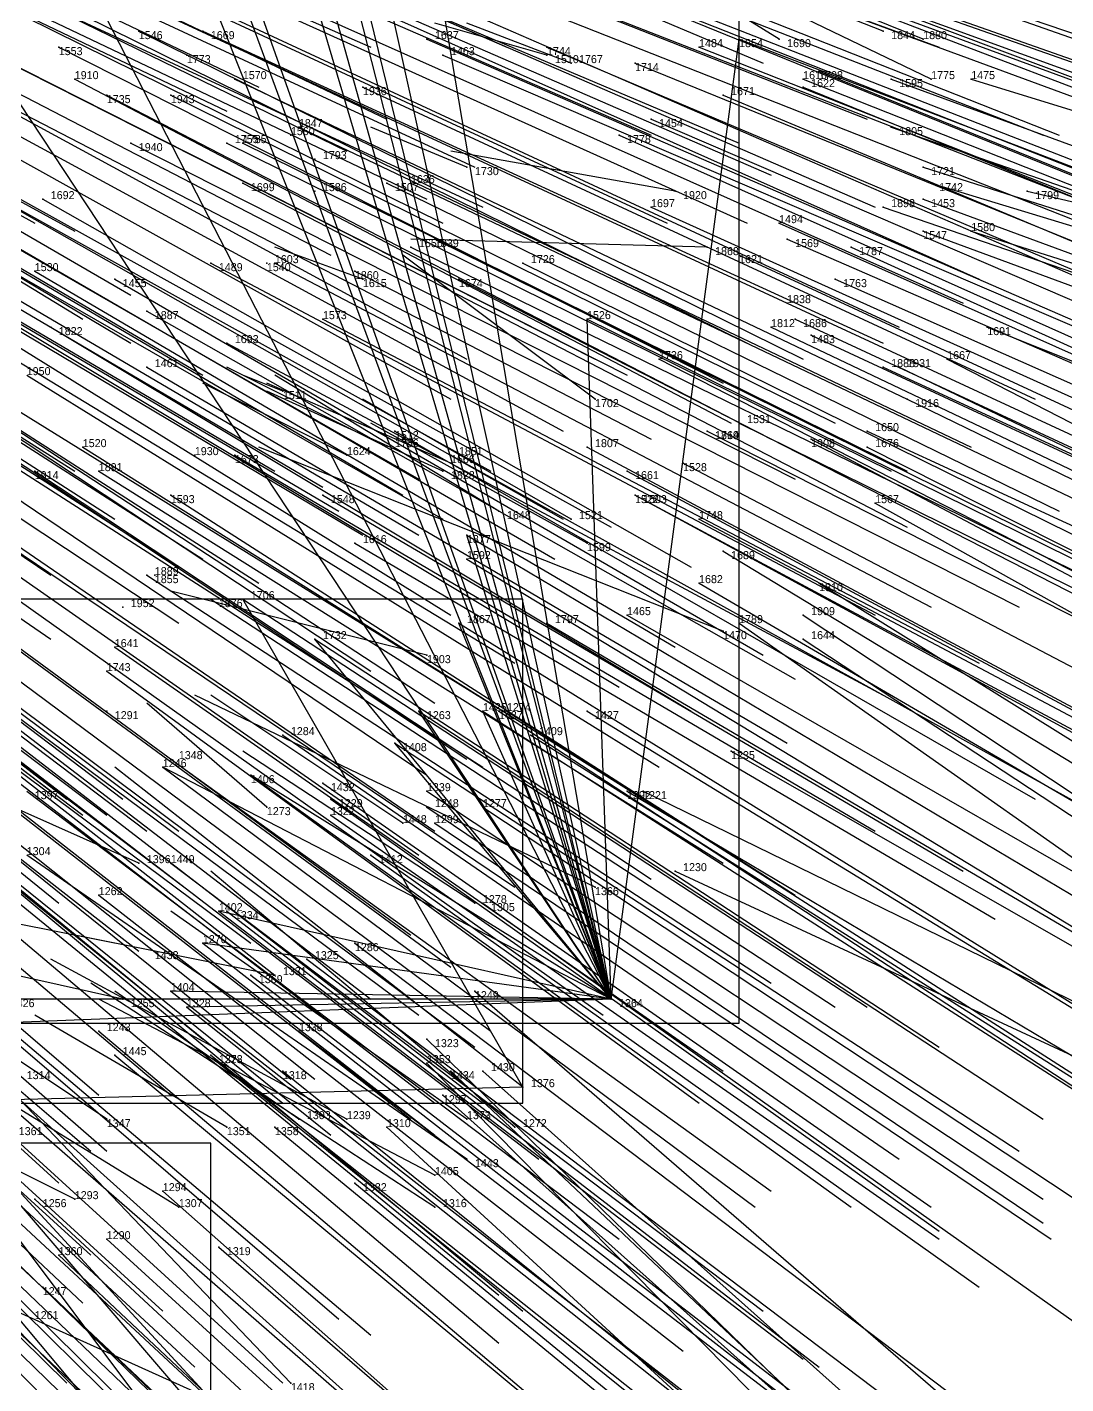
# Model space of a CAD drawing. Extents: x -0.5 to 0.59, y -0.5 to 0.59.
# Drawn here: x 0.3361 to 0.4658, y -0.3351 to -0.1655 of the extents above; entities that cross this region are included whole.
import ezdxf

# ---------------------------------------------------------------- set-up
doc = ezdxf.new("R2010")
doc.units = 0
for name, color, linetype in [('Clients', 3, 'CONTINUOUS'), ('Facilities', 3, 'CONTINUOUS'), ('Facilities_lines', 3, 'CONTINUOUS'), ('Min_max_boxes', 1, 'CONTINUOUS'), ('Normals', 1, 'CONTINUOUS'), ('Source_points', 5, 'CONTINUOUS'), ('Text', 3, 'CONTINUOUS')]:
    doc.layers.add(name, color=color, linetype=linetype)

msp = doc.modelspace()

# ---------------------------------------------------------------- linework, layer by layer
at = {"layer": 'Clients', "color": 5}
for p in [(0.425, -0.167, -1.141), (0.406, -0.202, -1.133), (0.391, -0.229, -1.132), (0.363, -0.237, -1.084), (0.39, -0.24, -1.145), (0.372, -0.242, -1.109), (0.385, -0.251, -1.15), (0.393, -0.251, -1.165), (0.382, -0.255, -1.149), (0.364, -0.259, -1.117), (0.36, -0.276, -1.132), (0.358, -0.28, -1.135), (0.354, -0.286, -1.137), (0.356, -0.288, -1.144)]:
    msp.add_point(p, dxfattribs=at)
at = {"layer": 'Facilities', "color": 3}
for p in [(0.35, -0.166, -0.968), (0.358, -0.166, -0.987), (0.443, -0.166, -1.25), (0.386, -0.167, -1.052), (0.43, -0.167, -1.25), (0.448, -0.167, -1.25), (0.34, -0.168, -0.948), (0.356, -0.169, -1.25), (0.388, -0.169, -1.059), (0.401, -0.168, -1.086), (0.401, -0.169, -1.25), (0.42, -0.168, -1.13), (0.404, -0.17, -1.25), (0.412, -0.17, -1.114), (0.435, -0.171, -1.168), (0.342, -0.172, -0.957), (0.362, -0.172, -1.002), (0.433, -0.172, -1.164), (0.444, -0.172, -1.191), (0.449, -0.172, -1.25), (0.454, -0.172, -1.212), (0.346, -0.174, -0.969), (0.354, -0.174, -0.986), (0.378, -0.173, -1.039), (0.423, -0.174, -1.144), (0.433, -0.173, -1.166), (0.37, -0.178, -1.026), (0.414, -0.177, -1.127), (0.444, -0.178, -1.197), (0.369, -0.179, -1.25), (0.41, -0.179, -1.12), (0.349, -0.18, -0.982), (0.361, -0.18, -1.008), (0.363, -0.18, -1.012), (0.372, -0.182, -1.25), (0.391, -0.183, -1.25), (0.448, -0.183, -1.211), (0.363, -0.185, -1.02), (0.372, -0.186, -1.25), (0.381, -0.185, -1.059), (0.384, -0.185, -1.065), (0.417, -0.186, -1.25), (0.449, -0.185, -1.215), (0.461, -0.186, -1.244), (0.338, -0.187, -0.966), (0.414, -0.188, -1.137), (0.443, -0.188, -1.203), (0.448, -0.187, -1.214), (0.43, -0.19, -1.175), (0.448, -0.191, -1.217), (0.454, -0.191, -1.231), (0.384, -0.193, -1.075), (0.387, -0.192, -1.08), (0.421, -0.193, -1.25), (0.431, -0.192, -1.18), (0.439, -0.193, -1.199), (0.359, -0.195, -1.022), (0.366, -0.195, -1.25), (0.367, -0.195, -1.038), (0.398, -0.195, -1.109), (0.425, -0.194, -1.167), (0.337, -0.196, -0.973), (0.377, -0.196, -1.062), (0.347, -0.197, -0.999), (0.378, -0.197, -1.25), (0.39, -0.197, -1.091), (0.437, -0.197, -1.199), (0.431, -0.2, -1.187), (0.351, -0.201, -1.012), (0.339, -0.203, -0.988), (0.373, -0.202, -1.059), (0.429, -0.203, -1.186), (0.432, -0.202, -1.194), (0.456, -0.203, -1.247), (0.361, -0.205, -1.038), (0.434, -0.204, -1.199), (0.351, -0.208, -1.021), (0.415, -0.207, -1.159), (0.443, -0.208, -1.224), (0.445, -0.208, -1.25), (0.451, -0.207, -1.25), (0.368, -0.211, -1.25), (0.407, -0.212, -1.25), (0.446, -0.212, -1.25), (0.425, -0.215, -1.191), (0.382, -0.216, -1.097), (0.421, -0.216, -1.184), (0.421, -0.216, -1.184), (0.434, -0.217, -1.213), (0.441, -0.216, -1.228), (0.343, -0.218, -1.015), (0.381, -0.218, -1.25), (0.406, -0.218, -1.153), (0.441, -0.218, -1.23), (0.357, -0.219, -1.25), (0.362, -0.219, -1.057), (0.376, -0.219, -1.25), (0.389, -0.219, -1.115), (0.389, -0.22, -1.25), (0.418, -0.22, -1.181), (0.337, -0.221, -1.006), (0.345, -0.221, -1.023), (0.388, -0.221, -1.25), (0.411, -0.221, -1.167), (0.354, -0.224, -1.047), (0.373, -0.224, -1.088), (0.412, -0.224, -1.173), (0.412, -0.224, -1.172), (0.442, -0.225, -1.238), (0.395, -0.226, -1.25), (0.404, -0.227, -1.25), (0.42, -0.227, -1.192), (0.377, -0.23, -1.105), (0.406, -0.23, -1.25), (0.391, -0.232, -1.136), (0.423, -0.231, -1.206), (0.351, -0.234, -1.056), (0.352, -0.234, -1.25), (0.42, -0.235, -1.203), (0.435, -0.235, -1.236), (0.359, -0.237, -1.076), (0.348, -0.238, -1.25), (0.411, -0.239, -1.187), (0.433, -0.239, -1.237), (0.401, -0.24, -1.169), (0.425, -0.24, -1.219), (0.423, -0.241, -1.25), (0.433, -0.242, -1.24), (0.347, -0.243, -1.058), (0.386, -0.244, -1.25), (0.346, -0.246, -1.06), (0.346, -0.251, -1.25), (0.395, -0.251, -1.169), (0.396, -0.251, -1.171), (0.406, -0.251, -1.194), (0.368, -0.254, -1.119), (0.399, -0.254, -1.183), (0.424, -0.256, -1.238), (0.354, -0.257, -1.093), (0.353, -0.258, -1.092), (0.373, -0.26, -1.138), (0.386, -0.261, -1.163), (0.411, -0.261, -1.217), (0.413, -0.261, -1.221), (0.374, -0.262, -1.143), (0.366, -0.263, -1.25), (0.374, -0.264, -1.143), (0.386, -0.263, -1.168), (0.393, -0.263, -1.181), (0.383, -0.265, -1.25), (0.387, -0.265, -1.172), (0.379, -0.269, -1.163), (0.35, -0.27, -1.25), (0.354, -0.27, -1.112), (0.417, -0.271, -1.244), (0.407, -0.273, -1.25), (0.345, -0.274, -1.101), (0.361, -0.276, -1.136), (0.392, -0.275, -1.25), (0.393, -0.275, -1.2), (0.352, -0.281, -1.25), (0.377, -0.28, -1.174), (0.371, -0.282, -1.166), (0.364, -0.284, -1.155), (0.367, -0.284, -1.25), (0.392, -0.286, -1.213), (0.348, -0.287, -1.25), (0.409, -0.287, -1.25), (0.345, -0.291, -1.129), (0.37, -0.291, -1.176), (0.386, -0.292, -1.211), (0.347, -0.294, -1.137), (0.359, -0.294, -1.161), (0.36, -0.295, -1.163), (0.386, -0.295, -1.214), (0.368, -0.296, -1.181), (0.389, -0.296, -1.221), (0.393, -0.296, -1.23), (0.398, -0.298, -1.244), (0.388, -0.299, -1.225), (0.346, -0.302, -1.25), (0.361, -0.303, -1.25), (0.367, -0.303, -1.189), (0.37, -0.302, -1.25), (0.376, -0.302, -1.25), (0.381, -0.303, -1.216), (0.391, -0.302, -1.25), (0.397, -0.303, -1.25), (0.391, -0.307, -1.243), (0.377, -0.31, -1.221), (0.387, -0.309, -1.25), (0.337, -0.312, -1.149), (0.342, -0.312, -1.25), (0.353, -0.311, -1.175), (0.355, -0.313, -1.25), (0.387, -0.313, -1.245), (0.346, -0.317, -1.172), (0.36, -0.318, -1.201), (0.34, -0.319, -1.165), (0.338, -0.323, -1.169), (0.369, -0.335, -1.25)]:
    msp.add_point(p, dxfattribs=at)
at = {"layer": 'Facilities_lines', "color": 3}
for p, q in [((0.409, -0.287, -1.25), (0.374, -0.08, -1.25)), ((0.409, -0.287, -1.25), (0.359, -0.083, -1.25)), ((0.409, -0.287, -1.25), (0.358, -0.087, -1.25)), ((0.409, -0.287, -1.25), (0.355, -0.094, -1.25)), ((0.409, -0.287, -1.25), (0.354, -0.101, -1.25)), ((0.409, -0.287, -1.25), (0.341, -0.102, -1.25)), ((0.409, -0.287, -1.25), (0.368, -0.102, -1.25)), ((0.409, -0.287, -1.25), (0.348, -0.115, -1.25)), ((0.409, -0.287, -1.25), (0.342, -0.119, -1.25)), ((0.409, -0.287, -1.25), (0.314, -0.143, -1.25)), ((0.409, -0.287, -1.25), (0.335, -0.143, -1.25)), ((0.409, -0.287, -1.25), (0.425, -0.167, -1.141)), ((0.409, -0.287, -1.25), (0.406, -0.202, -1.133)), ((0.409, -0.287, -1.25), (0.391, -0.229, -1.132)), ((0.398, -0.298, -1.244), (0.363, -0.237, -1.084)), ((0.409, -0.287, -1.25), (0.39, -0.24, -1.145)), ((0.409, -0.287, -1.25), (0.372, -0.242, -1.109)), ((0.409, -0.287, -1.25), (0.385, -0.251, -1.15)), ((0.409, -0.287, -1.25), (0.393, -0.251, -1.165)), ((0.409, -0.287, -1.25), (0.382, -0.255, -1.149)), ((0.409, -0.287, -1.25), (0.364, -0.259, -1.117)), ((0.409, -0.287, -1.25), (0.36, -0.276, -1.132)), ((0.409, -0.287, -1.25), (0.358, -0.28, -1.135)), ((0.409, -0.287, -1.25), (0.354, -0.286, -1.137)), ((0.409, -0.287, -1.25), (0.327, -0.287, -1.087)), ((0.409, -0.287, -1.25), (0.332, -0.29, -1.101)), ((0.409, -0.287, -1.25), (0.356, -0.288, -1.144)), ((0.398, -0.298, -1.244), (0.318, -0.3, -1.092)), ((0.359, -0.337, -1.232), (0.288, -0.305, -1.05))]:
    msp.add_line(p, q, dxfattribs=at)
at = {"layer": 'Min_max_boxes', "color": 1}
for p, q in [((0.425, -0.29, -1.25), (0.425, -0.08, -1.25)), ((0.425, -0.29, -1.087), (0.425, -0.08, -1.087)), ((0.398, -0.237, -1.244), (0.318, -0.237, -1.244)), ((0.398, -0.237, -1.084), (0.318, -0.237, -1.084)), ((0.398, -0.3, -1.244), (0.398, -0.237, -1.244)), ((0.398, -0.3, -1.084), (0.398, -0.237, -1.084)), ((0.398, -0.237, -1.244), (0.398, -0.237, -1.084)), ((0.314, -0.29, -1.25), (0.425, -0.29, -1.25)), ((0.314, -0.29, -1.087), (0.425, -0.29, -1.087)), ((0.425, -0.29, -1.25), (0.425, -0.29, -1.087)), ((0.318, -0.3, -1.244), (0.398, -0.3, -1.244)), ((0.318, -0.3, -1.084), (0.398, -0.3, -1.084)), ((0.398, -0.3, -1.244), (0.398, -0.3, -1.084)), ((0.359, -0.305, -1.232), (0.288, -0.305, -1.232)), ((0.359, -0.305, -1.05), (0.288, -0.305, -1.05)), ((0.359, -0.337, -1.232), (0.359, -0.305, -1.232)), ((0.359, -0.337, -1.05), (0.359, -0.305, -1.05)), ((0.359, -0.305, -1.232), (0.359, -0.305, -1.05))]:
    msp.add_line(p, q, dxfattribs=at)
at = {"layer": 'Normals', "color": 1}
for p, q in [((0.295, -0.131, -0.806), (0.379, -0.168, -0.768)), ((0.311, -0.131, -0.844), (0.396, -0.168, -0.807)), ((0.281, -0.133, -0.778), (0.365, -0.173, -0.74)), ((0.343, -0.134, -0.92), (0.428, -0.17, -0.882)), ((0.277, -0.136, -0.772), (0.361, -0.176, -0.735)), ((0.297, -0.137, -0.817), (0.381, -0.177, -0.78)), ((0.363, -0.136, -0.969), (0.45, -0.168, -0.932)), ((0.379, -0.136, -1.007), (0.467, -0.167, -0.969)), ((0.292, -0.14, -0.811), (0.376, -0.181, -0.774)), ((0.329, -0.142, -0.897), (0.414, -0.179, -0.859)), ((0.308, -0.144, -0.85), (0.392, -0.183, -0.812)), ((0.34, -0.144, -0.923), (0.425, -0.18, -0.884)), ((0.355, -0.143, -0.956), (0.441, -0.177, -0.918)), ((0.391, -0.144, -1.041), (0.477, -0.177, -1.004)), ((0.449, -0.172, -1.25), (0.391, -0.144, -1.173)), ((0.256, -0.145, -0.736), (0.337, -0.19, -0.699)), ((0.376, -0.145, -1.008), (0.463, -0.179, -0.971)), ((0.379, -0.145, -1.014), (0.465, -0.179, -0.976)), ((0.396, -0.145, -1.053), (0.483, -0.178, -1.016)), ((0.26, -0.146, -0.746), (0.342, -0.191, -0.709)), ((0.302, -0.147, -0.841), (0.386, -0.187, -0.804)), ((0.344, -0.147, -0.935), (0.429, -0.184, -0.897)), ((0.43, -0.167, -1.25), (0.398, -0.147, -1.157)), ((0.448, -0.167, -1.25), (0.399, -0.147, -1.165)), ((0.305, -0.149, -0.848), (0.388, -0.19, -0.811)), ((0.309, -0.149, -0.858), (0.393, -0.188, -0.821)), ((0.443, -0.166, -1.25), (0.4, -0.149, -1.161)), ((0.401, -0.148, -1.068), (0.488, -0.18, -1.032)), ((0.383, -0.15, -1.028), (0.469, -0.185, -0.991)), ((0.419, -0.15, -1.113), (0.507, -0.18, -1.076)), ((0.268, -0.152, -0.772), (0.349, -0.199, -0.734)), ((0.291, -0.151, -0.821), (0.374, -0.194, -0.784)), ((0.332, -0.151, -0.911), (0.416, -0.19, -0.873)), ((0.342, -0.152, -0.934), (0.426, -0.19, -0.896)), ((0.357, -0.151, -0.969), (0.442, -0.188, -0.932)), ((0.387, -0.151, -1.039), (0.474, -0.185, -1.001)), ((0.413, -0.151, -1.099), (0.501, -0.182, -1.063)), ((0.414, -0.151, -1.101), (0.502, -0.182, -1.065)), ((0.414, -0.152, -1.104), (0.502, -0.184, -1.067)), ((0.264, -0.154, -0.763), (0.343, -0.202, -0.726)), ((0.393, -0.154, -1.054), (0.479, -0.188, -1.017)), ((0.388, -0.156, -1.046), (0.475, -0.19, -1.009)), ((0.27, -0.158, -0.781), (0.349, -0.205, -0.743)), ((0.37, -0.159, -1.008), (0.455, -0.197, -0.971)), ((0.347, -0.161, -0.957), (0.431, -0.2, -0.92)), ((0.278, -0.162, -0.804), (0.358, -0.209, -0.767)), ((0.368, -0.162, -1.005), (0.453, -0.2, -0.967)), ((0.397, -0.162, -1.071), (0.483, -0.196, -1.034)), ((0.31, -0.163, -0.875), (0.391, -0.207, -0.838)), ((0.343, -0.164, -0.951), (0.426, -0.205, -0.914)), ((0.361, -0.164, -0.99), (0.445, -0.203, -0.953)), ((0.392, -0.164, -1.061), (0.477, -0.201, -1.024)), ((0.439, -0.164, -1.171), (0.526, -0.196, -1.134)), ((0.324, -0.165, -0.908), (0.407, -0.207, -0.871)), ((0.35, -0.166, -0.968), (0.433, -0.207, -0.931)), ((0.358, -0.166, -0.987), (0.443, -0.205, -0.951)), ((0.401, -0.169, -1.25), (0.387, -0.165, -1.151)), ((0.404, -0.17, -1.25), (0.391, -0.165, -1.151)), ((0.308, -0.167, -0.876), (0.389, -0.212, -0.838)), ((0.328, -0.167, -0.92), (0.411, -0.209, -0.883)), ((0.386, -0.167, -1.052), (0.471, -0.204, -1.015)), ((0.425, -0.167, -1.141), (0.511, -0.2, -1.104)), ((0.34, -0.168, -0.948), (0.423, -0.21, -0.911)), ((0.356, -0.169, -1.25), (0.356, -0.169, -1.15)), ((0.388, -0.169, -1.059), (0.474, -0.206, -1.022)), ((0.401, -0.168, -1.086), (0.486, -0.204, -1.049)), ((0.42, -0.168, -1.13), (0.506, -0.202, -1.092)), ((0.263, -0.171, -0.786), (0.342, -0.221, -0.748)), ((0.412, -0.17, -1.114), (0.498, -0.205, -1.077)), ((0.435, -0.171, -1.168), (0.521, -0.206, -1.13)), ((0.322, -0.172, -0.911), (0.403, -0.216, -0.874)), ((0.342, -0.172, -0.957), (0.424, -0.215, -0.919)), ((0.362, -0.172, -1.002), (0.446, -0.212, -0.965)), ((0.433, -0.172, -1.164), (0.519, -0.206, -1.126)), ((0.444, -0.172, -1.191), (0.534, -0.205, -1.162)), ((0.454, -0.172, -1.212), (0.548, -0.201, -1.199)), ((0.287, -0.174, -0.84), (0.367, -0.221, -0.802)), ((0.331, -0.174, -0.936), (0.414, -0.217, -0.899)), ((0.346, -0.174, -0.969), (0.429, -0.217, -0.931)), ((0.354, -0.174, -0.986), (0.437, -0.215, -0.948)), ((0.378, -0.173, -1.039), (0.462, -0.212, -1.002)), ((0.423, -0.174, -1.144), (0.509, -0.21, -1.106)), ((0.433, -0.173, -1.166), (0.519, -0.208, -1.129)), ((0.293, -0.176, -0.855), (0.373, -0.223, -0.817)), ((0.305, -0.176, -0.88), (0.385, -0.222, -0.842)), ((0.313, -0.176, -0.898), (0.394, -0.221, -0.861)), ((0.269, -0.177, -0.806), (0.347, -0.227, -0.768)), ((0.303, -0.177, -0.878), (0.383, -0.224, -0.84)), ((0.37, -0.178, -1.026), (0.454, -0.218, -0.989)), ((0.391, -0.183, -1.25), (0.379, -0.178, -1.151)), ((0.414, -0.177, -1.127), (0.5, -0.214, -1.089)), ((0.444, -0.178, -1.197), (0.536, -0.21, -1.171)), ((0.295, -0.179, -0.863), (0.375, -0.226, -0.826)), ((0.369, -0.179, -1.25), (0.369, -0.179, -1.15)), ((0.41, -0.179, -1.12), (0.495, -0.217, -1.083)), ((0.308, -0.181, -0.892), (0.388, -0.227, -0.854)), ((0.322, -0.181, -0.923), (0.403, -0.227, -0.886)), ((0.349, -0.18, -0.982), (0.432, -0.222, -0.945)), ((0.361, -0.18, -1.008), (0.444, -0.221, -0.971)), ((0.363, -0.18, -1.012), (0.446, -0.221, -0.975)), ((0.417, -0.186, -1.25), (0.389, -0.181, -1.154)), ((0.262, -0.182, -0.799), (0.339, -0.234, -0.761)), ((0.277, -0.183, -0.83), (0.355, -0.233, -0.793)), ((0.28, -0.182, -0.835), (0.358, -0.232, -0.798)), ((0.299, -0.182, -0.875), (0.378, -0.229, -0.837)), ((0.305, -0.182, -0.888), (0.385, -0.229, -0.851)), ((0.328, -0.183, -0.939), (0.409, -0.228, -0.902)), ((0.372, -0.182, -1.25), (0.372, -0.182, -1.15)), ((0.448, -0.183, -1.211), (0.542, -0.213, -1.193)), ((0.287, -0.185, -0.854), (0.365, -0.235, -0.816)), ((0.321, -0.185, -0.927), (0.402, -0.232, -0.89)), ((0.363, -0.185, -1.02), (0.446, -0.228, -0.983)), ((0.372, -0.186, -1.25), (0.372, -0.186, -1.15)), ((0.381, -0.185, -1.059), (0.465, -0.226, -1.023)), ((0.384, -0.185, -1.065), (0.468, -0.225, -1.028)), ((0.449, -0.185, -1.215), (0.544, -0.214, -1.198)), ((0.461, -0.186, -1.244), (0.554, -0.208, -1.274)), ((0.338, -0.187, -0.966), (0.419, -0.233, -0.929)), ((0.414, -0.188, -1.137), (0.498, -0.226, -1.099)), ((0.443, -0.188, -1.203), (0.536, -0.22, -1.184)), ((0.448, -0.187, -1.214), (0.54, -0.221, -1.193)), ((0.278, -0.189, -0.84), (0.355, -0.24, -0.803)), ((0.263, -0.19, -0.811), (0.339, -0.242, -0.773)), ((0.31, -0.19, -0.908), (0.389, -0.239, -0.872)), ((0.43, -0.19, -1.175), (0.515, -0.228, -1.138)), ((0.448, -0.191, -1.217), (0.54, -0.225, -1.197)), ((0.454, -0.191, -1.231), (0.549, -0.221, -1.238)), ((0.378, -0.197, -1.25), (0.367, -0.193, -1.151)), ((0.421, -0.193, -1.25), (0.384, -0.192, -1.157)), ((0.384, -0.193, -1.075), (0.468, -0.234, -1.038)), ((0.387, -0.192, -1.08), (0.47, -0.233, -1.043)), ((0.431, -0.192, -1.18), (0.516, -0.229, -1.142)), ((0.439, -0.193, -1.199), (0.527, -0.233, -1.171)), ((0.302, -0.195, -0.898), (0.379, -0.246, -0.861)), ((0.359, -0.195, -1.022), (0.442, -0.239, -0.985)), ((0.366, -0.195, -1.25), (0.366, -0.195, -1.15)), ((0.367, -0.195, -1.038), (0.449, -0.238, -1.002)), ((0.407, -0.212, -1.25), (0.383, -0.194, -1.155)), ((0.398, -0.195, -1.109), (0.481, -0.236, -1.071)), ((0.425, -0.194, -1.167), (0.509, -0.233, -1.13)), ((0.337, -0.196, -0.973), (0.417, -0.243, -0.936)), ((0.377, -0.196, -1.062), (0.46, -0.238, -1.026)), ((0.318, -0.197, -0.935), (0.397, -0.245, -0.898)), ((0.347, -0.197, -0.999), (0.428, -0.244, -0.961)), ((0.39, -0.197, -1.091), (0.472, -0.239, -1.054)), ((0.437, -0.197, -1.199), (0.525, -0.236, -1.17)), ((0.309, -0.199, -0.918), (0.387, -0.25, -0.882)), ((0.33, -0.2, -0.965), (0.41, -0.248, -0.928)), ((0.431, -0.2, -1.187), (0.515, -0.239, -1.149)), ((0.351, -0.201, -1.012), (0.432, -0.247, -0.975)), ((0.339, -0.203, -0.988), (0.419, -0.251, -0.951)), ((0.373, -0.202, -1.059), (0.455, -0.245, -1.022)), ((0.406, -0.202, -1.133), (0.489, -0.243, -1.095)), ((0.429, -0.203, -1.186), (0.513, -0.243, -1.149)), ((0.432, -0.202, -1.194), (0.518, -0.242, -1.161)), ((0.456, -0.203, -1.247), (0.546, -0.239, -1.271)), ((0.265, -0.204, -0.837), (0.339, -0.261, -0.801)), ((0.267, -0.205, -0.842), (0.341, -0.262, -0.806)), ((0.361, -0.205, -1.038), (0.443, -0.249, -1.001)), ((0.434, -0.204, -1.199), (0.52, -0.244, -1.167)), ((0.274, -0.206, -0.857), (0.348, -0.262, -0.82)), ((0.314, -0.206, -0.939), (0.391, -0.257, -0.902)), ((0.269, -0.208, -0.851), (0.343, -0.264, -0.814)), ((0.272, -0.208, -0.855), (0.346, -0.264, -0.819)), ((0.309, -0.207, -0.93), (0.386, -0.259, -0.893)), ((0.315, -0.208, -0.944), (0.393, -0.258, -0.906)), ((0.351, -0.208, -1.021), (0.431, -0.255, -0.984)), ((0.381, -0.218, -1.25), (0.361, -0.208, -1.153)), ((0.415, -0.207, -1.159), (0.497, -0.249, -1.121)), ((0.443, -0.208, -1.224), (0.534, -0.25, -1.218)), ((0.445, -0.208, -1.25), (0.52, -0.244, -1.305)), ((0.451, -0.207, -1.25), (0.525, -0.245, -1.305)), ((0.277, -0.21, -0.869), (0.351, -0.266, -0.832)), ((0.28, -0.21, -0.876), (0.355, -0.266, -0.84)), ((0.336, -0.209, -0.988), (0.415, -0.258, -0.951)), ((0.376, -0.219, -1.25), (0.358, -0.21, -1.152)), ((0.368, -0.211, -1.25), (0.363, -0.209, -1.15)), ((0.389, -0.22, -1.25), (0.366, -0.21, -1.153)), ((0.395, -0.226, -1.25), (0.367, -0.209, -1.156)), ((0.331, -0.211, -0.982), (0.41, -0.26, -0.945)), ((0.388, -0.221, -1.25), (0.366, -0.211, -1.153)), ((0.404, -0.227, -1.25), (0.378, -0.212, -1.155)), ((0.446, -0.212, -1.25), (0.522, -0.249, -1.304)), ((0.311, -0.214, -0.943), (0.387, -0.266, -0.905)), ((0.406, -0.23, -1.25), (0.379, -0.215, -1.155)), ((0.425, -0.215, -1.191), (0.508, -0.256, -1.153)), ((0.267, -0.216, -0.86), (0.34, -0.275, -0.823)), ((0.309, -0.216, -0.942), (0.385, -0.269, -0.905)), ((0.382, -0.216, -1.097), (0.462, -0.262, -1.059)), ((0.421, -0.216, -1.184), (0.504, -0.258, -1.146)), ((0.421, -0.216, -1.184), (0.504, -0.258, -1.146)), ((0.434, -0.217, -1.213), (0.521, -0.263, -1.196)), ((0.441, -0.216, -1.228), (0.532, -0.258, -1.224)), ((0.283, -0.218, -0.894), (0.357, -0.274, -0.857)), ((0.343, -0.218, -1.015), (0.421, -0.267, -0.978)), ((0.423, -0.241, -1.25), (0.365, -0.218, -1.172)), ((0.406, -0.218, -1.153), (0.488, -0.262, -1.115)), ((0.441, -0.218, -1.23), (0.53, -0.263, -1.232)), ((0.357, -0.219, -1.25), (0.357, -0.219, -1.15)), ((0.362, -0.219, -1.057), (0.442, -0.266, -1.02)), ((0.389, -0.219, -1.115), (0.47, -0.264, -1.078)), ((0.418, -0.22, -1.181), (0.5, -0.263, -1.143)), ((0.32, -0.221, -0.971), (0.397, -0.273, -0.934)), ((0.337, -0.221, -1.006), (0.414, -0.272, -0.969)), ((0.345, -0.221, -1.023), (0.423, -0.27, -0.986)), ((0.411, -0.221, -1.167), (0.493, -0.265, -1.129)), ((0.277, -0.224, -0.89), (0.35, -0.281, -0.853)), ((0.29, -0.225, -0.917), (0.364, -0.28, -0.879)), ((0.309, -0.224, -0.955), (0.384, -0.279, -0.917)), ((0.354, -0.224, -1.047), (0.432, -0.274, -1.01)), ((0.373, -0.224, -1.088), (0.453, -0.271, -1.051)), ((0.412, -0.224, -1.173), (0.494, -0.268, -1.135)), ((0.412, -0.224, -1.172), (0.493, -0.268, -1.134)), ((0.442, -0.225, -1.238), (0.528, -0.273, -1.249)), ((0.294, -0.227, -0.928), (0.367, -0.284, -0.891)), ((0.42, -0.227, -1.192), (0.501, -0.27, -1.155)), ((0.314, -0.228, -0.97), (0.389, -0.283, -0.933)), ((0.377, -0.23, -1.105), (0.457, -0.277, -1.068)), ((0.391, -0.229, -1.132), (0.47, -0.276, -1.095)), ((0.306, -0.231, -0.958), (0.379, -0.287, -0.92)), ((0.391, -0.232, -1.136), (0.47, -0.28, -1.098)), ((0.423, -0.231, -1.206), (0.507, -0.282, -1.186)), ((0.286, -0.233, -0.923), (0.358, -0.292, -0.885)), ((0.311, -0.234, -0.973), (0.385, -0.289, -0.936)), ((0.351, -0.234, -1.056), (0.429, -0.285, -1.018)), ((0.352, -0.234, -1.25), (0.352, -0.234, -1.15)), ((0.332, -0.235, -1.017), (0.408, -0.289, -0.98)), ((0.42, -0.235, -1.203), (0.504, -0.284, -1.181)), ((0.435, -0.235, -1.236), (0.52, -0.288, -1.244)), ((0.317, -0.237, -0.99), (0.392, -0.293, -0.953)), ((0.32, -0.236, -0.993), (0.394, -0.291, -0.957)), ((0.386, -0.244, -1.25), (0.354, -0.236, -1.155)), ((0.359, -0.237, -1.076), (0.437, -0.288, -1.039)), ((0.363, -0.237, -1.084), (0.441, -0.288, -1.046)), ((0.274, -0.238, -0.909), (0.345, -0.299, -0.872)), ((0.283, -0.239, -0.925), (0.354, -0.299, -0.888)), ((0.297, -0.239, -0.952), (0.369, -0.297, -0.915)), ((0.299, -0.239, -0.958), (0.372, -0.297, -0.92)), ((0.348, -0.238, -1.25), (0.348, -0.238, -1.15)), ((0.411, -0.239, -1.187), (0.491, -0.285, -1.15)), ((0.433, -0.239, -1.237), (0.516, -0.294, -1.242)), ((0.39, -0.24, -1.145), (0.469, -0.289, -1.107)), ((0.401, -0.24, -1.169), (0.481, -0.287, -1.131)), ((0.425, -0.24, -1.219), (0.506, -0.297, -1.21)), ((0.296, -0.242, -0.956), (0.368, -0.3, -0.919)), ((0.372, -0.242, -1.109), (0.45, -0.293, -1.072)), ((0.433, -0.242, -1.24), (0.515, -0.296, -1.256)), ((0.313, -0.243, -0.991), (0.387, -0.3, -0.955)), ((0.319, -0.243, -1.003), (0.393, -0.3, -0.966)), ((0.347, -0.243, -1.058), (0.423, -0.296, -1.021)), ((0.276, -0.245, -0.922), (0.346, -0.306, -0.885)), ((0.311, -0.245, -0.99), (0.384, -0.302, -0.953)), ((0.271, -0.247, -0.918), (0.34, -0.31, -0.881)), ((0.274, -0.246, -0.92), (0.344, -0.306, -0.882)), ((0.302, -0.246, -0.974), (0.374, -0.304, -0.937)), ((0.314, -0.247, -0.999), (0.387, -0.304, -0.962)), ((0.346, -0.246, -1.06), (0.42, -0.3, -1.022)), ((0.407, -0.273, -1.25), (0.357, -0.249, -1.167)), ((0.383, -0.265, -1.25), (0.359, -0.249, -1.154)), ((0.366, -0.263, -1.25), (0.351, -0.25, -1.152)), ((0.327, -0.251, -1.029), (0.4, -0.307, -0.993)), ((0.346, -0.251, -1.25), (0.346, -0.251, -1.15)), ((0.385, -0.251, -1.15), (0.463, -0.302, -1.113)), ((0.393, -0.251, -1.165), (0.471, -0.301, -1.128)), ((0.395, -0.251, -1.169), (0.473, -0.302, -1.132)), ((0.396, -0.251, -1.171), (0.474, -0.301, -1.134)), ((0.406, -0.251, -1.194), (0.486, -0.3, -1.158)), ((0.368, -0.254, -1.119), (0.445, -0.307, -1.081)), ((0.399, -0.254, -1.183), (0.478, -0.304, -1.146)), ((0.392, -0.275, -1.25), (0.363, -0.256, -1.156)), ((0.382, -0.255, -1.149), (0.46, -0.306, -1.112)), ((0.424, -0.256, -1.238), (0.508, -0.304, -1.264)), ((0.276, -0.257, -0.942), (0.344, -0.319, -0.905)), ((0.354, -0.257, -1.093), (0.429, -0.311, -1.055)), ((0.398, -0.298, -1.244), (0.347, -0.258, -1.167)), ((0.353, -0.258, -1.092), (0.427, -0.313, -1.054)), ((0.409, -0.287, -1.25), (0.353, -0.258, -1.173)), ((0.364, -0.259, -1.117), (0.439, -0.313, -1.079)), ((0.275, -0.261, -0.949), (0.343, -0.325, -0.913)), ((0.336, -0.261, -1.064), (0.41, -0.317, -1.027)), ((0.373, -0.26, -1.138), (0.449, -0.313, -1.1)), ((0.386, -0.261, -1.163), (0.463, -0.312, -1.127)), ((0.411, -0.261, -1.217), (0.495, -0.311, -1.199)), ((0.413, -0.261, -1.221), (0.503, -0.305, -1.216)), ((0.35, -0.27, -1.25), (0.332, -0.262, -1.152)), ((0.374, -0.262, -1.143), (0.45, -0.316, -1.106)), ((0.284, -0.263, -0.968), (0.353, -0.326, -0.931)), ((0.374, -0.264, -1.143), (0.45, -0.317, -1.106)), ((0.386, -0.263, -1.168), (0.463, -0.315, -1.131)), ((0.393, -0.263, -1.181), (0.47, -0.314, -1.144)), ((0.324, -0.266, -1.046), (0.395, -0.324, -1.009)), ((0.387, -0.265, -1.172), (0.464, -0.317, -1.135)), ((0.305, -0.267, -1.012), (0.375, -0.327, -0.975)), ((0.327, -0.267, -1.055), (0.398, -0.326, -1.018)), ((0.308, -0.269, -1.022), (0.379, -0.329, -0.986)), ((0.391, -0.307, -1.243), (0.336, -0.269, -1.169)), ((0.379, -0.269, -1.163), (0.455, -0.323, -1.126)), ((0.275, -0.27, -0.963), (0.341, -0.335, -0.927)), ((0.289, -0.27, -0.989), (0.357, -0.333, -0.951)), ((0.324, -0.27, -1.054), (0.395, -0.33, -1.017)), ((0.354, -0.27, -1.112), (0.428, -0.326, -1.075)), ((0.397, -0.303, -1.25), (0.359, -0.271, -1.164)), ((0.417, -0.271, -1.244), (0.501, -0.31, -1.281)), ((0.274, -0.272, -0.964), (0.34, -0.336, -0.927)), ((0.3, -0.273, -1.014), (0.368, -0.335, -0.976)), ((0.359, -0.337, -1.232), (0.3, -0.273, -1.183)), ((0.345, -0.274, -1.101), (0.418, -0.331, -1.063)), ((0.293, -0.276, -1.006), (0.361, -0.339, -0.969)), ((0.306, -0.276, -1.029), (0.376, -0.337, -0.992)), ((0.391, -0.302, -1.25), (0.354, -0.276, -1.161)), ((0.36, -0.276, -1.132), (0.433, -0.332, -1.095)), ((0.361, -0.276, -1.136), (0.435, -0.333, -1.099)), ((0.393, -0.275, -1.2), (0.472, -0.331, -1.173)), ((0.289, -0.277, -1), (0.356, -0.34, -0.962)), ((0.351, -0.346, -1.232), (0.293, -0.277, -1.188)), ((0.31, -0.277, -1.039), (0.379, -0.339, -1.002)), ((0.352, -0.281, -1.25), (0.332, -0.277, -1.152)), ((0.367, -0.284, -1.25), (0.342, -0.279, -1.153)), ((0.358, -0.28, -1.135), (0.431, -0.337, -1.098)), ((0.377, -0.28, -1.174), (0.451, -0.336, -1.136)), ((0.348, -0.287, -1.25), (0.33, -0.283, -1.152)), ((0.376, -0.302, -1.25), (0.339, -0.282, -1.159)), ((0.371, -0.282, -1.166), (0.445, -0.338, -1.129)), ((0.364, -0.284, -1.155), (0.438, -0.341, -1.118)), ((0.387, -0.313, -1.245), (0.344, -0.285, -1.159)), ((0.37, -0.302, -1.25), (0.347, -0.286, -1.154)), ((0.354, -0.286, -1.137), (0.427, -0.343, -1.1)), ((0.392, -0.286, -1.213), (0.467, -0.351, -1.198)), ((0.298, -0.288, -1.036), (0.364, -0.353, -0.999)), ((0.387, -0.309, -1.25), (0.345, -0.287, -1.162)), ((0.356, -0.288, -1.144), (0.429, -0.346, -1.107)), ((0.361, -0.303, -1.25), (0.337, -0.289, -1.154)), ((0.299, -0.29, -1.041), (0.365, -0.355, -1.004)), ((0.369, -0.335, -1.25), (0.326, -0.29, -1.171)), ((0.345, -0.291, -1.129), (0.416, -0.351, -1.092)), ((0.37, -0.291, -1.176), (0.443, -0.347, -1.139)), ((0.346, -0.302, -1.25), (0.331, -0.292, -1.152)), ((0.386, -0.292, -1.211), (0.457, -0.361, -1.195)), ((0.297, -0.295, -1.046), (0.362, -0.361, -1.01)), ((0.308, -0.294, -1.065), (0.375, -0.359, -1.028)), ((0.347, -0.294, -1.137), (0.418, -0.353, -1.1)), ((0.359, -0.294, -1.161), (0.432, -0.352, -1.123)), ((0.36, -0.295, -1.163), (0.432, -0.353, -1.126)), ((0.386, -0.295, -1.214), (0.455, -0.365, -1.199)), ((0.368, -0.296, -1.181), (0.44, -0.354, -1.144)), ((0.389, -0.296, -1.221), (0.461, -0.364, -1.213)), ((0.393, -0.296, -1.23), (0.468, -0.363, -1.231)), ((0.304, -0.297, -1.062), (0.369, -0.363, -1.025)), ((0.356, -0.345, -1.25), (0.32, -0.297, -1.17)), ((0.355, -0.313, -1.25), (0.329, -0.297, -1.155)), ((0.388, -0.299, -1.225), (0.463, -0.366, -1.226)), ((0.342, -0.312, -1.25), (0.322, -0.302, -1.152)), ((0.356, -0.337, -1.25), (0.326, -0.302, -1.162)), ((0.367, -0.303, -1.189), (0.44, -0.363, -1.158)), ((0.381, -0.303, -1.216), (0.454, -0.37, -1.205)), ((0.377, -0.31, -1.221), (0.455, -0.374, -1.221)), ((0.337, -0.312, -1.149), (0.405, -0.375, -1.112)), ((0.353, -0.311, -1.175), (0.422, -0.372, -1.138)), ((0.328, -0.316, -1.138), (0.395, -0.38, -1.101)), ((0.346, -0.317, -1.172), (0.414, -0.379, -1.135)), ((0.36, -0.318, -1.201), (0.434, -0.382, -1.182)), ((0.34, -0.319, -1.165), (0.407, -0.382, -1.128)), ((0.329, -0.323, -1.153), (0.397, -0.387, -1.116)), ((0.338, -0.323, -1.169), (0.405, -0.387, -1.132))]:
    msp.add_line(p, q, dxfattribs=at)
at = {"layer": 'Source_points', "color": 5}
for p in [(0.35, -0.166, -0.968), (0.358, -0.166, -0.987), (0.443, -0.166, -1.25), (0.386, -0.167, -1.052), (0.425, -0.167, -1.141), (0.43, -0.167, -1.25), (0.448, -0.167, -1.25), (0.34, -0.168, -0.948), (0.356, -0.169, -1.25), (0.388, -0.169, -1.059), (0.401, -0.168, -1.086), (0.401, -0.169, -1.25), (0.42, -0.168, -1.13), (0.404, -0.17, -1.25), (0.412, -0.17, -1.114), (0.435, -0.171, -1.168), (0.342, -0.172, -0.957), (0.362, -0.172, -1.002), (0.433, -0.172, -1.164), (0.444, -0.172, -1.191), (0.449, -0.172, -1.25), (0.454, -0.172, -1.212), (0.346, -0.174, -0.969), (0.354, -0.174, -0.986), (0.378, -0.173, -1.039), (0.423, -0.174, -1.144), (0.433, -0.173, -1.166), (0.37, -0.178, -1.026), (0.414, -0.177, -1.127), (0.444, -0.178, -1.197), (0.369, -0.179, -1.25), (0.41, -0.179, -1.12), (0.349, -0.18, -0.982), (0.361, -0.18, -1.008), (0.363, -0.18, -1.012), (0.372, -0.182, -1.25), (0.391, -0.183, -1.25), (0.448, -0.183, -1.211), (0.363, -0.185, -1.02), (0.372, -0.186, -1.25), (0.381, -0.185, -1.059), (0.384, -0.185, -1.065), (0.417, -0.186, -1.25), (0.449, -0.185, -1.215), (0.461, -0.186, -1.244), (0.338, -0.187, -0.966), (0.414, -0.188, -1.137), (0.443, -0.188, -1.203), (0.448, -0.187, -1.214), (0.43, -0.19, -1.175), (0.448, -0.191, -1.217), (0.454, -0.191, -1.231), (0.384, -0.193, -1.075), (0.387, -0.192, -1.08), (0.421, -0.193, -1.25), (0.431, -0.192, -1.18), (0.439, -0.193, -1.199), (0.359, -0.195, -1.022), (0.366, -0.195, -1.25), (0.367, -0.195, -1.038), (0.398, -0.195, -1.109), (0.425, -0.194, -1.167), (0.337, -0.196, -0.973), (0.377, -0.196, -1.062), (0.347, -0.197, -0.999), (0.378, -0.197, -1.25), (0.39, -0.197, -1.091), (0.437, -0.197, -1.199), (0.431, -0.2, -1.187), (0.351, -0.201, -1.012), (0.339, -0.203, -0.988), (0.373, -0.202, -1.059), (0.406, -0.202, -1.133), (0.429, -0.203, -1.186), (0.432, -0.202, -1.194), (0.456, -0.203, -1.247), (0.361, -0.205, -1.038), (0.434, -0.204, -1.199), (0.351, -0.208, -1.021), (0.415, -0.207, -1.159), (0.443, -0.208, -1.224), (0.445, -0.208, -1.25), (0.451, -0.207, -1.25), (0.368, -0.211, -1.25), (0.407, -0.212, -1.25), (0.446, -0.212, -1.25), (0.425, -0.215, -1.191), (0.382, -0.216, -1.097), (0.421, -0.216, -1.184), (0.421, -0.216, -1.184), (0.434, -0.217, -1.213), (0.441, -0.216, -1.228), (0.343, -0.218, -1.015), (0.381, -0.218, -1.25), (0.406, -0.218, -1.153), (0.441, -0.218, -1.23), (0.357, -0.219, -1.25), (0.362, -0.219, -1.057), (0.376, -0.219, -1.25), (0.389, -0.219, -1.115), (0.389, -0.22, -1.25), (0.418, -0.22, -1.181), (0.337, -0.221, -1.006), (0.345, -0.221, -1.023), (0.388, -0.221, -1.25), (0.411, -0.221, -1.167), (0.354, -0.224, -1.047), (0.373, -0.224, -1.088), (0.412, -0.224, -1.173), (0.412, -0.224, -1.172), (0.442, -0.225, -1.238), (0.395, -0.226, -1.25), (0.404, -0.227, -1.25), (0.42, -0.227, -1.192), (0.377, -0.23, -1.105), (0.391, -0.229, -1.132), (0.406, -0.23, -1.25), (0.391, -0.232, -1.136), (0.423, -0.231, -1.206), (0.351, -0.234, -1.056), (0.352, -0.234, -1.25), (0.42, -0.235, -1.203), (0.435, -0.235, -1.236), (0.359, -0.237, -1.076), (0.363, -0.237, -1.084), (0.348, -0.238, -1.25), (0.411, -0.239, -1.187), (0.433, -0.239, -1.237), (0.39, -0.24, -1.145), (0.401, -0.24, -1.169), (0.425, -0.24, -1.219), (0.372, -0.242, -1.109), (0.423, -0.241, -1.25), (0.433, -0.242, -1.24), (0.347, -0.243, -1.058), (0.386, -0.244, -1.25), (0.346, -0.246, -1.06), (0.346, -0.251, -1.25), (0.385, -0.251, -1.15), (0.393, -0.251, -1.165), (0.395, -0.251, -1.169), (0.396, -0.251, -1.171), (0.406, -0.251, -1.194), (0.368, -0.254, -1.119), (0.399, -0.254, -1.183), (0.382, -0.255, -1.149), (0.424, -0.256, -1.238), (0.354, -0.257, -1.093), (0.353, -0.258, -1.092), (0.364, -0.259, -1.117), (0.373, -0.26, -1.138), (0.386, -0.261, -1.163), (0.411, -0.261, -1.217), (0.413, -0.261, -1.221), (0.374, -0.262, -1.143), (0.366, -0.263, -1.25), (0.374, -0.264, -1.143), (0.386, -0.263, -1.168), (0.393, -0.263, -1.181), (0.383, -0.265, -1.25), (0.387, -0.265, -1.172), (0.379, -0.269, -1.163), (0.35, -0.27, -1.25), (0.354, -0.27, -1.112), (0.417, -0.271, -1.244), (0.407, -0.273, -1.25), (0.345, -0.274, -1.101), (0.36, -0.276, -1.132), (0.361, -0.276, -1.136), (0.392, -0.275, -1.25), (0.393, -0.275, -1.2), (0.352, -0.281, -1.25), (0.358, -0.28, -1.135), (0.377, -0.28, -1.174), (0.371, -0.282, -1.166), (0.364, -0.284, -1.155), (0.367, -0.284, -1.25), (0.354, -0.286, -1.137), (0.392, -0.286, -1.213), (0.348, -0.287, -1.25), (0.356, -0.288, -1.144), (0.409, -0.287, -1.25), (0.345, -0.291, -1.129), (0.37, -0.291, -1.176), (0.386, -0.292, -1.211), (0.347, -0.294, -1.137), (0.359, -0.294, -1.161), (0.36, -0.295, -1.163), (0.386, -0.295, -1.214), (0.368, -0.296, -1.181), (0.389, -0.296, -1.221), (0.393, -0.296, -1.23), (0.398, -0.298, -1.244), (0.388, -0.299, -1.225), (0.346, -0.302, -1.25), (0.361, -0.303, -1.25), (0.367, -0.303, -1.189), (0.37, -0.302, -1.25), (0.376, -0.302, -1.25), (0.381, -0.303, -1.216), (0.391, -0.302, -1.25), (0.397, -0.303, -1.25), (0.391, -0.307, -1.243), (0.377, -0.31, -1.221), (0.387, -0.309, -1.25), (0.337, -0.312, -1.149), (0.342, -0.312, -1.25), (0.353, -0.311, -1.175), (0.355, -0.313, -1.25), (0.387, -0.313, -1.245), (0.346, -0.317, -1.172), (0.36, -0.318, -1.201), (0.34, -0.319, -1.165), (0.338, -0.323, -1.169), (0.369, -0.335, -1.25)]:
    msp.add_point(p, dxfattribs=at)

# ---------------------------------------------------------------- texts
at = {"layer": 'Text', "color": 3}
for s, p in [('1546', (0.35, -0.167, -0.968)), ('1669', (0.359, -0.167, -0.987)), ('1637', (0.387, -0.167, -1.052)), ('1844', (0.444, -0.167, -1.25)), ('1880', (0.448, -0.167, -1.25)), ('1484', (0.42, -0.168, -1.13)), ('1854', (0.425, -0.168, -1.141)), ('1690', (0.431, -0.168, -1.25)), ('1553', (0.34, -0.169, -0.948)), ('1773', (0.356, -0.17, -1.25)), ('1463', (0.389, -0.169, -1.059)), ('1744', (0.401, -0.169, -1.086)), ('1510', (0.402, -0.17, -1.25)), ('1767', (0.405, -0.17, -1.25)), ('1910', (0.342, -0.172, -0.957)), ('1570', (0.363, -0.172, -1.002)), ('1714', (0.412, -0.171, -1.114)), ('1610', (0.433, -0.172, -1.164)), ('1708', (0.435, -0.172, -1.168)), ('1775', (0.449, -0.172, -1.25)), ('1475', (0.454, -0.172, -1.212)), ('1622', (0.434, -0.173, -1.166)), ('1595', (0.445, -0.173, -1.191)), ('1735', (0.346, -0.175, -0.969)), ('1943', (0.354, -0.175, -0.986)), ('1936', (0.378, -0.174, -1.039)), ('1671', (0.424, -0.174, -1.144)), ('1560', (0.369, -0.179, -1.25)), ('1847', (0.37, -0.178, -1.026)), ('1454', (0.415, -0.178, -1.127)), ('1805', (0.445, -0.179, -1.197)), ('1755', (0.362, -0.18, -1.008)), ('1785', (0.363, -0.18, -1.012)), ('1778', (0.411, -0.18, -1.12)), ('1940', (0.35, -0.181, -0.982)), ('1793', (0.373, -0.182, -1.25)), ('1730', (0.392, -0.184, -1.25)), ('1721', (0.449, -0.184, -1.211)), ('1636', (0.384, -0.185, -1.065)), ('1692', (0.339, -0.187, -0.966)), ('1699', (0.364, -0.186, -1.02)), ('1586', (0.373, -0.186, -1.25)), ('1507', (0.382, -0.186, -1.059)), ('1920', (0.418, -0.187, -1.25)), ('1742', (0.45, -0.186, -1.215)), ('1799', (0.462, -0.187, -1.244)), ('1697', (0.414, -0.188, -1.137)), ('1898', (0.444, -0.188, -1.203)), ('1453', (0.449, -0.188, -1.214)), ('1494', (0.43, -0.19, -1.175)), ('1547', (0.448, -0.192, -1.217)), ('1580', (0.454, -0.191, -1.231)), ('1655', (0.385, -0.193, -1.075)), ('1939', (0.387, -0.193, -1.08)), ('1868', (0.422, -0.194, -1.25)), ('1569', (0.432, -0.193, -1.18)), ('1787', (0.44, -0.194, -1.199)), ('1530', (0.337, -0.196, -0.973)), ('1489', (0.36, -0.196, -1.022)), ('1540', (0.366, -0.196, -1.25)), ('1603', (0.367, -0.195, -1.038)), ('1726', (0.399, -0.195, -1.109)), ('1621', (0.425, -0.195, -1.167)), ('1860', (0.377, -0.197, -1.062)), ('1455', (0.348, -0.198, -0.999)), ('1615', (0.378, -0.198, -1.25)), ('1674', (0.39, -0.198, -1.091)), ('1763', (0.438, -0.198, -1.199)), ('1838', (0.431, -0.2, -1.187)), ('1887', (0.352, -0.202, -1.012)), ('1573', (0.373, -0.202, -1.059)), ('1526', (0.406, -0.202, -1.133)), ('1822', (0.34, -0.204, -0.988)), ('1812', (0.429, -0.203, -1.186)), ('1686', (0.433, -0.203, -1.194)), ('1691', (0.456, -0.204, -1.247)), ('1693', (0.362, -0.205, -1.038)), ('1483', (0.434, -0.205, -1.199)), ('1736', (0.415, -0.207, -1.159)), ('1667', (0.451, -0.207, -1.25)), ('1950', (0.336, -0.209, -0.988)), ('1461', (0.352, -0.208, -1.021)), ('1888', (0.444, -0.208, -1.224)), ('1931', (0.446, -0.208, -1.25)), ('1511', (0.368, -0.212, -1.25)), ('1702', (0.407, -0.213, -1.25)), ('1916', (0.447, -0.213, -1.25)), ('1531', (0.426, -0.215, -1.191)), ('1650', (0.442, -0.216, -1.228)), ('1520', (0.343, -0.218, -1.015)), ('1512', (0.382, -0.217, -1.097)), ('1756', (0.382, -0.218, -1.25)), ('1807', (0.407, -0.218, -1.153)), ('1769', (0.422, -0.217, -1.184)), ('1814', (0.422, -0.217, -1.184)), ('1908', (0.434, -0.218, -1.213)), ('1676', (0.442, -0.218, -1.23)), ('1930', (0.357, -0.219, -1.25)), ('1624', (0.376, -0.219, -1.25)), ('1851', (0.39, -0.219, -1.115)), ('1891', (0.345, -0.221, -1.023)), ('1673', (0.362, -0.22, -1.057)), ('1666', (0.389, -0.22, -1.25)), ('1528', (0.418, -0.221, -1.181)), ('1914', (0.337, -0.222, -1.006)), ('1828', (0.389, -0.222, -1.25)), ('1661', (0.412, -0.222, -1.167)), ('1593', (0.354, -0.225, -1.047)), ('1548', (0.374, -0.225, -1.088)), ('1522', (0.412, -0.225, -1.172)), ('1503', (0.413, -0.225, -1.173)), ('1567', (0.442, -0.225, -1.238)), ('1648', (0.396, -0.227, -1.25)), ('1521', (0.405, -0.227, -1.25)), ('1748', (0.42, -0.227, -1.192)), ('1616', (0.378, -0.23, -1.105)), ('1877', (0.391, -0.23, -1.132)), ('1599', (0.406, -0.231, -1.25)), ('1592', (0.391, -0.232, -1.136)), ('1689', (0.424, -0.232, -1.206)), ('1889', (0.352, -0.234, -1.25)), ('1855', (0.352, -0.235, -1.056)), ('1682', (0.42, -0.235, -1.203)), ('1810', (0.435, -0.236, -1.236)), ('1952', (0.349, -0.238, -1.25)), ('1876', (0.36, -0.238, -1.076)), ('1706', (0.364, -0.237, -1.084)), ('1867', (0.391, -0.24, -1.145)), ('1797', (0.402, -0.24, -1.169)), ('1465', (0.411, -0.239, -1.187)), ('1789', (0.425, -0.24, -1.219)), ('1909', (0.434, -0.239, -1.237)), ('1641', (0.347, -0.243, -1.058)), ('1732', (0.373, -0.242, -1.109)), ('1470', (0.423, -0.242, -1.25)), ('1644', (0.434, -0.242, -1.24)), ('1903', (0.386, -0.245, -1.25)), ('1743', (0.346, -0.246, -1.06)), ('1291', (0.347, -0.252, -1.25)), ('1263', (0.386, -0.252, -1.15)), ('1425', (0.393, -0.251, -1.165)), ('1437', (0.395, -0.252, -1.169)), ('1274', (0.396, -0.251, -1.171)), ('1427', (0.407, -0.252, -1.194)), ('1284', (0.369, -0.254, -1.119)), ('1409', (0.4, -0.254, -1.183)), ('1348', (0.355, -0.257, -1.093)), ('1408', (0.383, -0.256, -1.149)), ('1235', (0.424, -0.257, -1.238)), ('1246', (0.353, -0.258, -1.092)), ('1406', (0.364, -0.26, -1.117)), ('1397', (0.337, -0.262, -1.064)), ('1432', (0.374, -0.261, -1.138)), ('1339', (0.386, -0.261, -1.163)), ('1392', (0.411, -0.262, -1.217)), ('1221', (0.413, -0.262, -1.221)), ('1229', (0.375, -0.263, -1.143)), ('1248', (0.387, -0.263, -1.168)), ('1277', (0.393, -0.263, -1.181)), ('1273', (0.366, -0.264, -1.25)), ('1322', (0.374, -0.264, -1.143)), ('1448', (0.383, -0.265, -1.25)), ('1299', (0.387, -0.265, -1.172)), ('1304', (0.336, -0.269, -1.25)), ('1396', (0.351, -0.27, -1.25)), ('1449', (0.354, -0.27, -1.112)), ('1412', (0.38, -0.27, -1.163)), ('1230', (0.418, -0.271, -1.244)), ('1262', (0.345, -0.274, -1.101)), ('1366', (0.407, -0.274, -1.25)), ('1278', (0.393, -0.275, -1.25)), ('1402', (0.36, -0.276, -1.132)), ('1334', (0.362, -0.277, -1.136)), ('1305', (0.394, -0.276, -1.2)), ('1270', (0.358, -0.28, -1.135)), ('1433', (0.352, -0.282, -1.25)), ('1325', (0.372, -0.282, -1.166)), ('1286', (0.377, -0.281, -1.174)), ('1331', (0.368, -0.284, -1.25)), ('1369', (0.365, -0.285, -1.155)), ('1404', (0.354, -0.286, -1.137)), ('1249', (0.392, -0.287, -1.213)), ('1426', (0.334, -0.288, -1.101)), ('1255', (0.349, -0.288, -1.25)), ('1328', (0.356, -0.288, -1.144)), ('1364', (0.41, -0.288, -1.25)), ('1243', (0.346, -0.291, -1.129)), ('1338', (0.37, -0.291, -1.176)), ('1445', (0.348, -0.294, -1.137)), ('1323', (0.387, -0.293, -1.211)), ('1223', (0.36, -0.295, -1.161)), ('1378', (0.36, -0.295, -1.163)), ('1353', (0.386, -0.295, -1.214)), ('1430', (0.394, -0.296, -1.23)), ('1314', (0.336, -0.297, -1.119)), ('1318', (0.368, -0.297, -1.181)), ('1434', (0.389, -0.297, -1.221)), ('1376', (0.399, -0.298, -1.244)), ('1297', (0.388, -0.3, -1.225)), ('1303', (0.371, -0.302, -1.25)), ('1239', (0.376, -0.302, -1.25)), ('1373', (0.391, -0.302, -1.25)), ('1361', (0.335, -0.304, -1.25)), ('1347', (0.346, -0.303, -1.25)), ('1351', (0.361, -0.304, -1.25)), ('1358', (0.367, -0.304, -1.189)), ('1310', (0.381, -0.303, -1.216)), ('1272', (0.398, -0.303, -1.25)), ('1405', (0.387, -0.309, -1.25)), ('1443', (0.392, -0.308, -1.243)), ('1294', (0.353, -0.311, -1.175)), ('1382', (0.378, -0.311, -1.221)), ('1256', (0.338, -0.313, -1.149)), ('1293', (0.342, -0.312, -1.25)), ('1307', (0.355, -0.313, -1.25)), ('1316', (0.388, -0.313, -1.245)), ('1290', (0.346, -0.317, -1.172)), ('1360', (0.34, -0.319, -1.165)), ('1319', (0.361, -0.319, -1.201)), ('1247', (0.338, -0.324, -1.169)), ('1261', (0.337, -0.327, -1.25)), ('1418', (0.369, -0.336, -1.25))]:
    msp.add_text(s, height=0.001, dxfattribs=at).set_placement(p)

doc.saveas('drawing.dxf')
